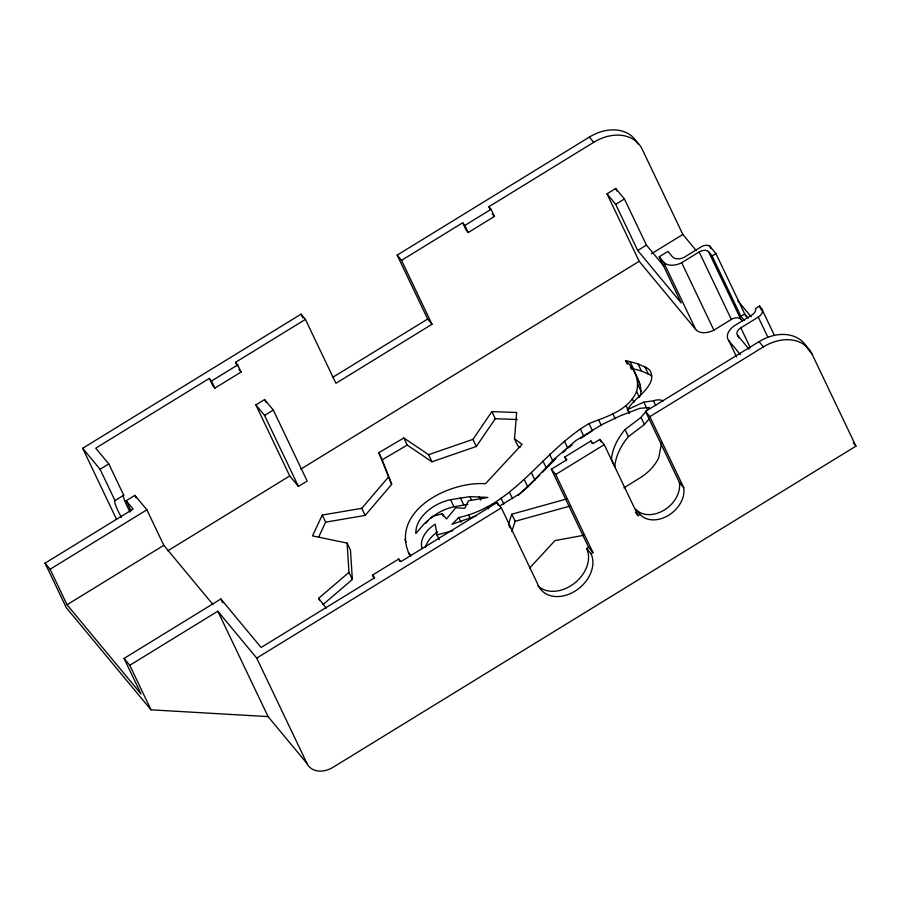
<?xml version="1.0" encoding="UTF-8"?>
<svg xmlns="http://www.w3.org/2000/svg" width="901" height="901" viewBox="0 0 901 901"><rect width="100%" height="100%" fill="white"/><g stroke="black" fill="none" stroke-linecap="round" stroke-linejoin="round"><path stroke-width="1.35" d="M520.046 447.515L517.884 445.972L514.505 438.866L516.678 412.5L491.89 411.611L472.957 439.361L428.594 454.678L403.828 437.987L378.814 452.674L391.687 484.355L365.153 515.428L325.633 522.152L318.763 536.861M410.158 556.165C388.094 512.05 448.45 480.976 485.448 483.736L522.073 444.294L514.505 438.866M476.46 515.732L452.009 524.292L458.812 517.501C514.572 505.619 542.47 450.827 589.04 423.571C606.643 416.521 628.504 410.619 636.568 391.406C639.98 379.794 634.045 368.261 625.542 360.524L638.021 363.88L645.037 367.045A19.574 12.682 -25.5 0 1 651.547 375.593L651.569 379.794C647.109 392.464 634.158 398.546 627.411 409.662L629.112 413.21M640.307 396.068C642.492 387.261 637.987 378.724 634.248 371.021M661.616 442.74L658.8 457.483A41.435 26.861 -25.5 0 1 639.372 478.296L623.886 487.813M566.256 499.075L511.757 514.212L508.434 524.281L510.124 527.828M511.813 531.387L515.147 521.307L511.757 514.212M388.297 477.248L361.763 508.322L322.243 515.057L312.512 535.892L347.11 543.089L350.489 550.184L352.359 579.478L323.076 604.515M403.828 437.987L407.218 445.083L431.984 461.785L476.336 446.468L495.268 418.717L517.309 419.506M649.384 418.548L644.418 424.484L628.414 436.636A69.839 45.264 -25.5 0 0 614.82 466.639L611.43 459.544A69.839 45.264 -25.5 0 1 625.024 429.529L641.028 417.377L649.306 407.489L639.778 408.344L620.564 415.688L601.913 424.585L575.705 440.679L553.901 459.42L527.761 487.047L520.181 493.433L499.841 505.934M529.675 567.99L555.005 540.589L584.051 535.239M518.323 495.201L539.722 475.176M542.56 472.158L555.872 458.62M562.855 452.617L565.862 450.05M319.776 600.674L318.65 598.309L348.969 572.372L347.11 543.089M568.914 447.515L572.079 445.049M580.526 438.505L592.43 430.678L589.04 423.571M116.578 519.393L82.655 448.293L301.069 314.145L305.416 319.393L335.904 383.297L431.996 324.281L401.519 260.366L397.161 255.118L589.355 137.076A41.322 31.051 -39.7 0 1 637.852 144.014M305.416 319.393L235.521 362.315L237.706 364.939L241.085 372.045L214.877 388.14L211.487 381.033L209.314 378.42L95.743 448.169L108.796 463.902L123.73 495.223A30.274 3.728 58.4 0 0 130.138 512.072M401.519 260.366L462.663 222.806L464.848 225.43L468.227 232.526L494.435 216.431L491.056 209.336L488.883 206.712L593.714 142.324A41.322 31.051 -39.7 0 1 642.21 149.262L682.845 234.474L696.327 250.726M211.487 381.033L237.706 364.939M464.848 225.43L491.056 209.336M82.655 448.293L100.067 469.275L108.796 463.902M255.85 404.921L264.579 399.56L273.285 410.045L307.162 481.055L298.422 486.427L289.717 475.931L255.85 404.921L264.556 415.417L298.422 486.427M742.469 321.24L740.701 319.089A7.557 4.899 -25.5 0 0 731.342 319.427L713.874 330.16A15.497 10.046 -25.5 0 1 695.741 329.496L639.169 261.301L606.992 193.839L615.732 188.478L624.427 198.963L646.445 245.128L664.206 266.538M121.41 517.444A30.274 3.728 58.4 0 1 115.001 500.584L123.73 495.223M264.556 415.417L273.285 410.045M130.949 510.766L126.174 500.742L134.913 495.381L146.874 509.808L163.813 545.308L212.839 604.402M332.739 377.328L427.648 319.033L431.996 324.281M606.992 193.839L615.698 204.336L624.427 198.963M635.487 512.523L638.099 515.676L640.048 514.482A26.478 19.901 -39.7 0 0 668.655 515.271A26.478 19.901 -39.7 0 0 683.724 487.655L679.377 482.407L645.499 411.397L759.07 341.637A41.322 31.051 -39.7 0 1 807.566 348.586L811.914 353.823L855.95 446.141L333.156 767.235A22.3 16.759 -39.7 0 1 306.993 763.496L268.081 716.599L151.008 709.819L66.257 607.623L45.05 563.17L133.1 509.099L126.174 500.742M45.05 563.17L50.096 569.252L146.874 509.808M615.698 204.336L637.705 250.489L646.445 245.128M50.096 569.252L67.023 604.751L163.813 545.308M167.856 550.781L289.717 475.931M300.844 469.106L639.169 261.301M651.4 253.789L682.845 234.474M637.705 250.489L681.224 302.939L659.217 256.785L667.945 251.424L672.304 256.661A10.587 6.859 -25.5 0 0 683.634 257.618L701.102 246.885A7.354 4.764 -25.5 0 1 709.763 246.187L715.935 253.62L745.848 316.352M659.217 256.785L663.564 262.033A15.497 10.046 -25.5 0 0 681.697 262.698L699.165 251.965A7.557 4.899 -25.5 0 1 708.524 251.627L712.105 255.974L740.892 316.33L744.451 320.61M712.105 255.974L715.935 253.62M67.023 604.751L141.006 693.928L124.068 658.417L220.858 598.974L261.11 647.492L374.681 577.732L372.507 575.12L398.715 559.014L400.889 561.638L496.98 502.612L501.339 507.86L538.595 585.977A30.994 23.291 -39.7 0 0 574.962 591.18A30.994 23.291 -39.7 0 0 591.011 553.777L592.959 552.583L555.692 474.478L551.344 469.23L566.875 459.69L564.702 457.066L590.91 440.972L593.083 443.596L599.875 439.418L604.233 444.666L638.099 515.676M124.068 658.417L129.767 665.287L217.817 611.216L256.717 658.102L306.993 763.496M740.892 316.33L744.722 313.976L748.269 318.267M774.308 335.138L761.795 308.908L759.442 306.07L755.511 308.491A7.242 4.696 -25.5 0 1 751.907 314.99L734.428 325.723A15.114 9.798 -25.5 0 0 728.841 340.713L736.579 356.954M738.764 337.841L737.57 335.341A7.197 4.663 -25.5 0 1 740.813 327.84L758.282 317.107A8.086 5.237 -25.5 0 0 761.795 308.908M256.717 658.102L501.339 507.86M555.692 474.478L604.233 444.666M645.499 411.397L649.858 416.645L763.429 346.885A41.322 31.051 -39.7 0 1 811.914 353.823M537.762 585.695A30.994 23.291 -39.7 0 0 573.948 583.645A30.994 23.291 -39.7 0 0 586.664 548.529L588.601 547.335L592.959 552.583M391.687 484.355L382.204 459.78L407.218 445.083M627.411 409.662L643.81 402.15L653.45 400.787A11.645 7.546 -25.5 0 1 663.316 400.99M442.177 513.739L432.424 516.431L424.506 523.447L415.913 533.392A34.666 22.469 -25.5 0 1 450.568 499.695L469.883 496.62L487.903 497.442L468.497 500.798L464.691 508.288L455.703 507.792L446.536 518.976L442.177 513.739L443.315 516.104M515.147 521.307L569.635 506.182M422.164 548.675A27.841 18.043 -25.5 0 1 435.172 524.134L437.008 534.969L452.809 530.655M430.633 518.402A34.666 22.469 -25.5 0 1 453.958 506.79L467.799 504.312M631.207 368.239L641.411 370.987L648.416 374.152A19.574 12.682 -25.5 0 1 651.93 376.145M737.671 300.551L751.152 316.803M853.258 442.898L855.95 446.141M589.355 137.076L593.714 142.324M759.07 341.637L763.429 346.885M737.57 335.341L749.114 349.261M728.841 340.713L740.385 354.622M492.261 213.807L494.435 216.431M468.227 232.526L466.054 229.913L462.663 222.806M640.048 514.482L635.689 509.234A26.478 19.901 -39.7 0 0 664.307 510.022A26.478 19.901 -39.7 0 0 679.377 482.407M586.664 548.529L591.011 553.777M408.468 552.617L411.07 555.759M238.911 369.421L241.085 372.045M214.877 388.14L212.704 385.515L209.314 378.42M318.65 598.309L326.241 608.209M759.442 306.07L761.244 309.843M758.282 317.107L767.821 337.098M709.763 246.187L710.957 248.687M708.524 251.627L740.701 319.089M740.813 327.84L750.342 347.831M699.165 251.965L731.342 319.427M681.697 262.698L713.874 330.16M663.564 262.033L695.741 329.496M615.732 188.478L616.915 190.978M645.037 367.045L648.416 374.152M638.021 363.88L641.411 370.987M653.45 400.787L655.714 405.518M630.103 361.751L633.482 368.847M636.59 377.305L639.969 384.412M630.463 366.955L631.59 369.32M637.626 384.096L641.016 391.192M625.542 360.524L627.242 364.072M643.81 402.15L646.625 408.063M649.858 416.645L683.724 487.655M636.568 391.406L639.383 397.318M632.311 398.861L634 402.409M641.028 417.377L644.418 424.484M626.161 405.912L629.54 413.018M625.024 429.529L628.414 436.636M612.973 414.01L615.225 418.751M598.602 419.753L601.429 425.666M488.883 206.712L490.009 209.077M599.875 439.418L601.091 441.952M590.91 440.972L592.036 443.337M580.3 428.944L583.69 436.039M564.465 441.231L567.855 448.326M564.702 457.066L566.391 460.614M549.486 454.093L552.876 461.199M551.344 469.23L588.601 547.335M542.965 461.019L546.355 468.126M531.59 473.115L534.98 480.222M491.89 411.611L495.268 418.717M524.303 479.67L527.693 486.777M397.161 255.118L427.648 319.033M509.741 492.791L512.556 498.704M472.957 439.361L476.336 446.468M501.001 498.152L503.828 504.064M496.98 502.612L498.185 505.134M487.452 506.475L488.579 508.84M479.152 496.496L480.852 500.044M469.883 496.62L471.583 500.168M460.31 497.656L463.7 504.751M468.565 514.809L470.254 518.368M450.568 499.695L453.958 506.79M458.812 517.501L461.064 522.231M428.594 454.678L431.984 461.785M437.008 534.969L439.26 539.699M378.814 452.674L382.204 459.78M301.069 314.145L302.86 317.907M404.887 539.586L406.013 541.952M398.715 559.014L399.841 561.379M361.763 508.322L365.153 515.428M372.507 575.12L374.197 578.667M322.243 515.057L325.633 522.152M348.969 572.372L352.359 579.478M264.579 399.56L265.795 402.094M235.521 362.315L237.222 365.874M220.858 598.974L222.671 602.78M217.817 611.216L268.081 716.599M134.913 495.381L136.107 497.881M100.067 469.275L115.001 500.584M129.767 665.287L151.008 709.819M425.925 523.222A34.666 22.469 -25.5 0 1 428.155 520.755M425.34 547.56A27.841 18.043 -25.5 0 1 437.559 531.894"/></g></svg>
